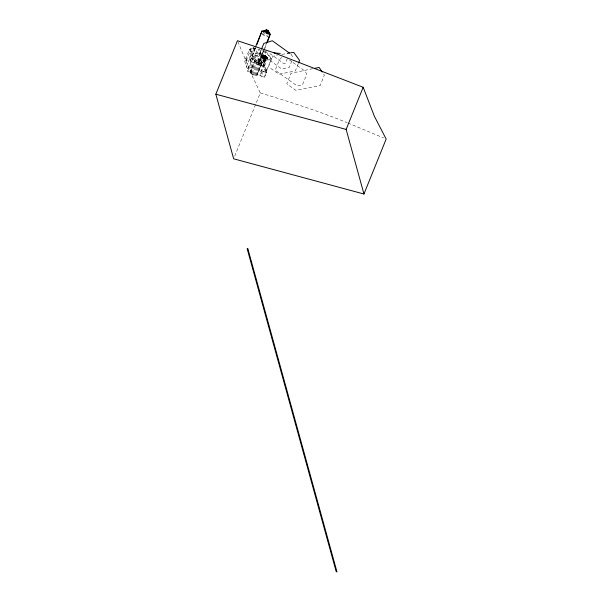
<?xml version="1.0" encoding="UTF-8"?>
<svg xmlns="http://www.w3.org/2000/svg" width="602" height="602" viewBox="0 0 602 602"><rect width="100%" height="100%" fill="white"/><g stroke="black" fill="none" stroke-linecap="round" stroke-linejoin="round"><path stroke-width="0.45" stroke-dasharray="3.01 2.26" d="M265.234 59.229L265.316 55.173L261.215 56.415C261.9 58.612 265.173 59.794 267.273 59.064L267.438 58.394L265.316 55.173L262.073 55.881M253.555 74.964L258.333 63.135L259.379 58.469L254.812 60.238L250.026 72.074C251.004 74.558 254.774 76.055 257.22 75.017L262.163 62.819L259.379 58.469L258.491 61.532L259.349 59.417L262.163 62.819L257.22 75.017M263.089 66.363L261.027 63.857L261.396 56.528L263.586 57.295L265.723 59.839L263.089 66.363L266.603 70.554L260.087 73.03L264.865 61.193L263.036 50.184M250.026 72.074L247.685 71.254L247.919 68.763L252.697 56.934L259.379 49.77M247.685 71.254L252.464 59.417L253.555 47.724L255.331 47.483M263.42 64.775L266.332 72.586L261.742 70.833L266.332 72.586L266.957 70.261L263.42 64.775L263.187 67.266L266.332 72.586L264.451 77.252L257.385 74.648M266.957 70.261L264.451 77.252L259.853 75.498L264.639 63.684L264.865 61.193L260.598 52.788L252.697 56.934L251.117 55.045L249.514 49.259L253.555 47.724L265.73 51.983L271.389 58.718L266.603 70.554M264.842 59.154L265.316 55.173L261.795 55.918M264.639 63.684L260.26 55.407L260.598 52.788L252.464 59.417L264.639 63.684L260.598 52.788M265.053 56.46L265.316 55.173L261.599 56.016M264.436 59.026L265.316 55.173L261.403 56.114M264.549 49.214L258.378 64.497L250.146 61.359L255.135 47.919M263.127 32.779L262.758 34.133L268.048 36.15M258.378 64.497L259.244 61.254L251.019 58.108M264.03 58.891L265.316 55.173L262.705 55.858M263.541 51.223L258.762 63.052L261.027 63.857L265.73 51.983L252.697 56.934L264.865 61.193L271.389 58.718L265.587 50.824M247.919 68.763L246.331 66.882L244.736 61.088L249.514 49.259L255.308 48.22M246.271 60.509L251.049 48.672M244.736 61.088L248.776 59.553L253.555 47.724L264.865 61.193M255.256 48.318L250.47 60.147L248.776 59.553M250.146 61.359L255.639 47.769M250.116 72.533L254.812 60.238L259.349 59.417L260.982 63.571L256.196 75.408M250.447 73.045L255.225 61.216L254.894 60.704M250.996 73.587L255.782 61.75L259.349 59.417M259.214 54.458L261.14 49.695M261.185 49.966L259.868 53.239L281.623 68.899L289.193 67.447L292.497 59.274M255.225 61.216L256.52 62.277L251.734 74.106L251.598 61.908M252.607 74.58L257.393 62.743L256.52 62.277M258.408 63.368L263.367 51.057M263.706 50.214L266.107 44.262M264.895 48.363L266.611 44.112M254.511 75.242L259.289 63.413L261.998 63.187M255.414 75.393L260.192 63.564M256.813 75.28L261.592 63.443M264.654 65.716L267.461 58.77L265.316 55.173L261.313 56.264M234.705 156.204L260.275 92.919L252.178 75.844L238.099 42.23M287.402 58.529L285.416 63.436L283.993 63.707L269.019 52.931M298.268 63.654L295.326 70.931L278.892 74.234L268.492 66.822L272.736 56.31L277.304 55.392M263.631 58.718L265.316 55.173L267.318 58.176M262.352 55.835L264.654 56.287L265.316 55.173L267.438 58.394M263.232 58.544L265.316 55.173L266.987 57.732M262.871 58.334L265.316 55.173L267.446 58.582M262.51 58.131L265.316 55.173L267.198 57.958M281.728 57.408L279.441 59.703L275.197 70.216L297.147 85.943L302.452 84.905L306.704 74.385L305.402 71.42L289.502 60.027M264.24 56.159L265.316 55.173L267.371 58.913M262.209 57.905L265.316 55.173L267.273 59.064M261.027 63.857L265.723 59.839M261.908 57.679L265.316 55.173L266.769 57.499M262.163 62.819L260.982 63.571L257.393 62.743M261.697 57.453L265.316 55.173L267.115 59.146M263.834 56.031L265.316 55.173L266.889 59.259M261.479 57.22L265.316 55.173L266.603 59.305M252.464 59.417L260.26 55.407M261.358 57.009L265.316 55.173L265.813 56.844M263.443 55.948L265.316 55.173L266.325 59.342M261.245 56.791L265.316 55.173L265.979 59.327M261.23 56.648L265.316 55.173L265.452 56.641L266.174 57.055M261.223 56.513L265.316 55.173L265.632 59.305M263.051 55.873L265.316 55.173L261.215 56.415M281.871 54.473L287.35 53.375M312.822 68.673L291.029 73.286L286.778 83.806L295.928 90.353L320.113 85.612L324.358 75.099L322.785 72.797M251.659 67.394L246.331 66.882L251.117 55.045L250.868 49.281M259.289 63.413L255.782 61.75L254.812 60.238M260.275 92.919C289.532 101.776 318.714 111.084 347.038 122.642M250.071 51.253L271.389 58.718M263.322 32.749L265.271 33.494M261.953 34.495L269.357 37.324M260.087 73.03L265.076 74.934M347.896 122.989L383.602 137.933M264.654 56.287L265.452 56.641M290.969 54.172L293.159 57.634M246.022 57.912L247.618 63.707M259.101 64.632A3.341 1.324 22 0 0 264.466 66.017A3.341 1.324 22 0 0 261.027 62.977A3.341 1.324 22 0 0 259.101 64.632"/><path stroke-width="0.9" d="M266.325 33.253L268.597 34.118L269.154 32.734L266.761 30.988L264.301 30.845L266.242 30.1L267.408 30.409L267.07 31.944L268.341 31.906L269.154 32.734L268.951 33.501C269.688 27.21 260.26 32.493 266.505 30.115L263.864 30.717L263.307 32.102M268.168 33.133L268.259 32.674M265.933 31.65L267.017 30.183M267.296 42.418L270.23 34.073L261.998 30.935L257.009 44.375M263.661 31.485L263.864 30.717L269.154 32.734M215.84 94.205L237.451 40.71L273.752 52.713L363.172 87.275L374.331 116.178L386.16 139.054L363.954 194.01L233.651 158.808L215.84 94.205L346.142 129.415L363.954 194.01M255.481 47.069L261.998 30.935M261.516 49.153L263.834 43.427L272.315 40.74L289.479 53.096M266.453 43.419L270.23 34.073M298.592 62.841L299.578 60.418L293.693 52.336L287.35 53.375M346.142 129.415L363.172 87.275M267.431 30.363L268.341 31.906L266.144 30.792L265.858 31.477L265.098 30.454M266.761 30.988L267.168 30.228M266.942 32.034L267.356 31.251M266.445 31.816L266.724 31.296M267.04 30.687L267.536 30.446M267.499 31.018L267.047 30.529M268.025 32.862L268.658 32.252L267.612 30.529L268.951 33.501M266.596 30.393L264.737 30.988L266.656 30.16M267.717 31.417L268.153 31.206L267.657 30.672M268.266 32.553C270.005 33.02 267.1 29.949 265.452 30.401L264.602 30.702M314.62 68.319L319.12 67.439L322.266 72.037M266.588 30.198L265.813 30.454M274.023 52.931L280.291 53.412M265.55 30.672L266.144 30.792M267.303 30.296L267.898 31.567M267.619 30.725L268.695 33.072M267.551 30.755L267.935 31.387M247.911 248.919L247.151 248.709L336.209 571.689L336.977 571.9L247.911 248.919"/></g></svg>
